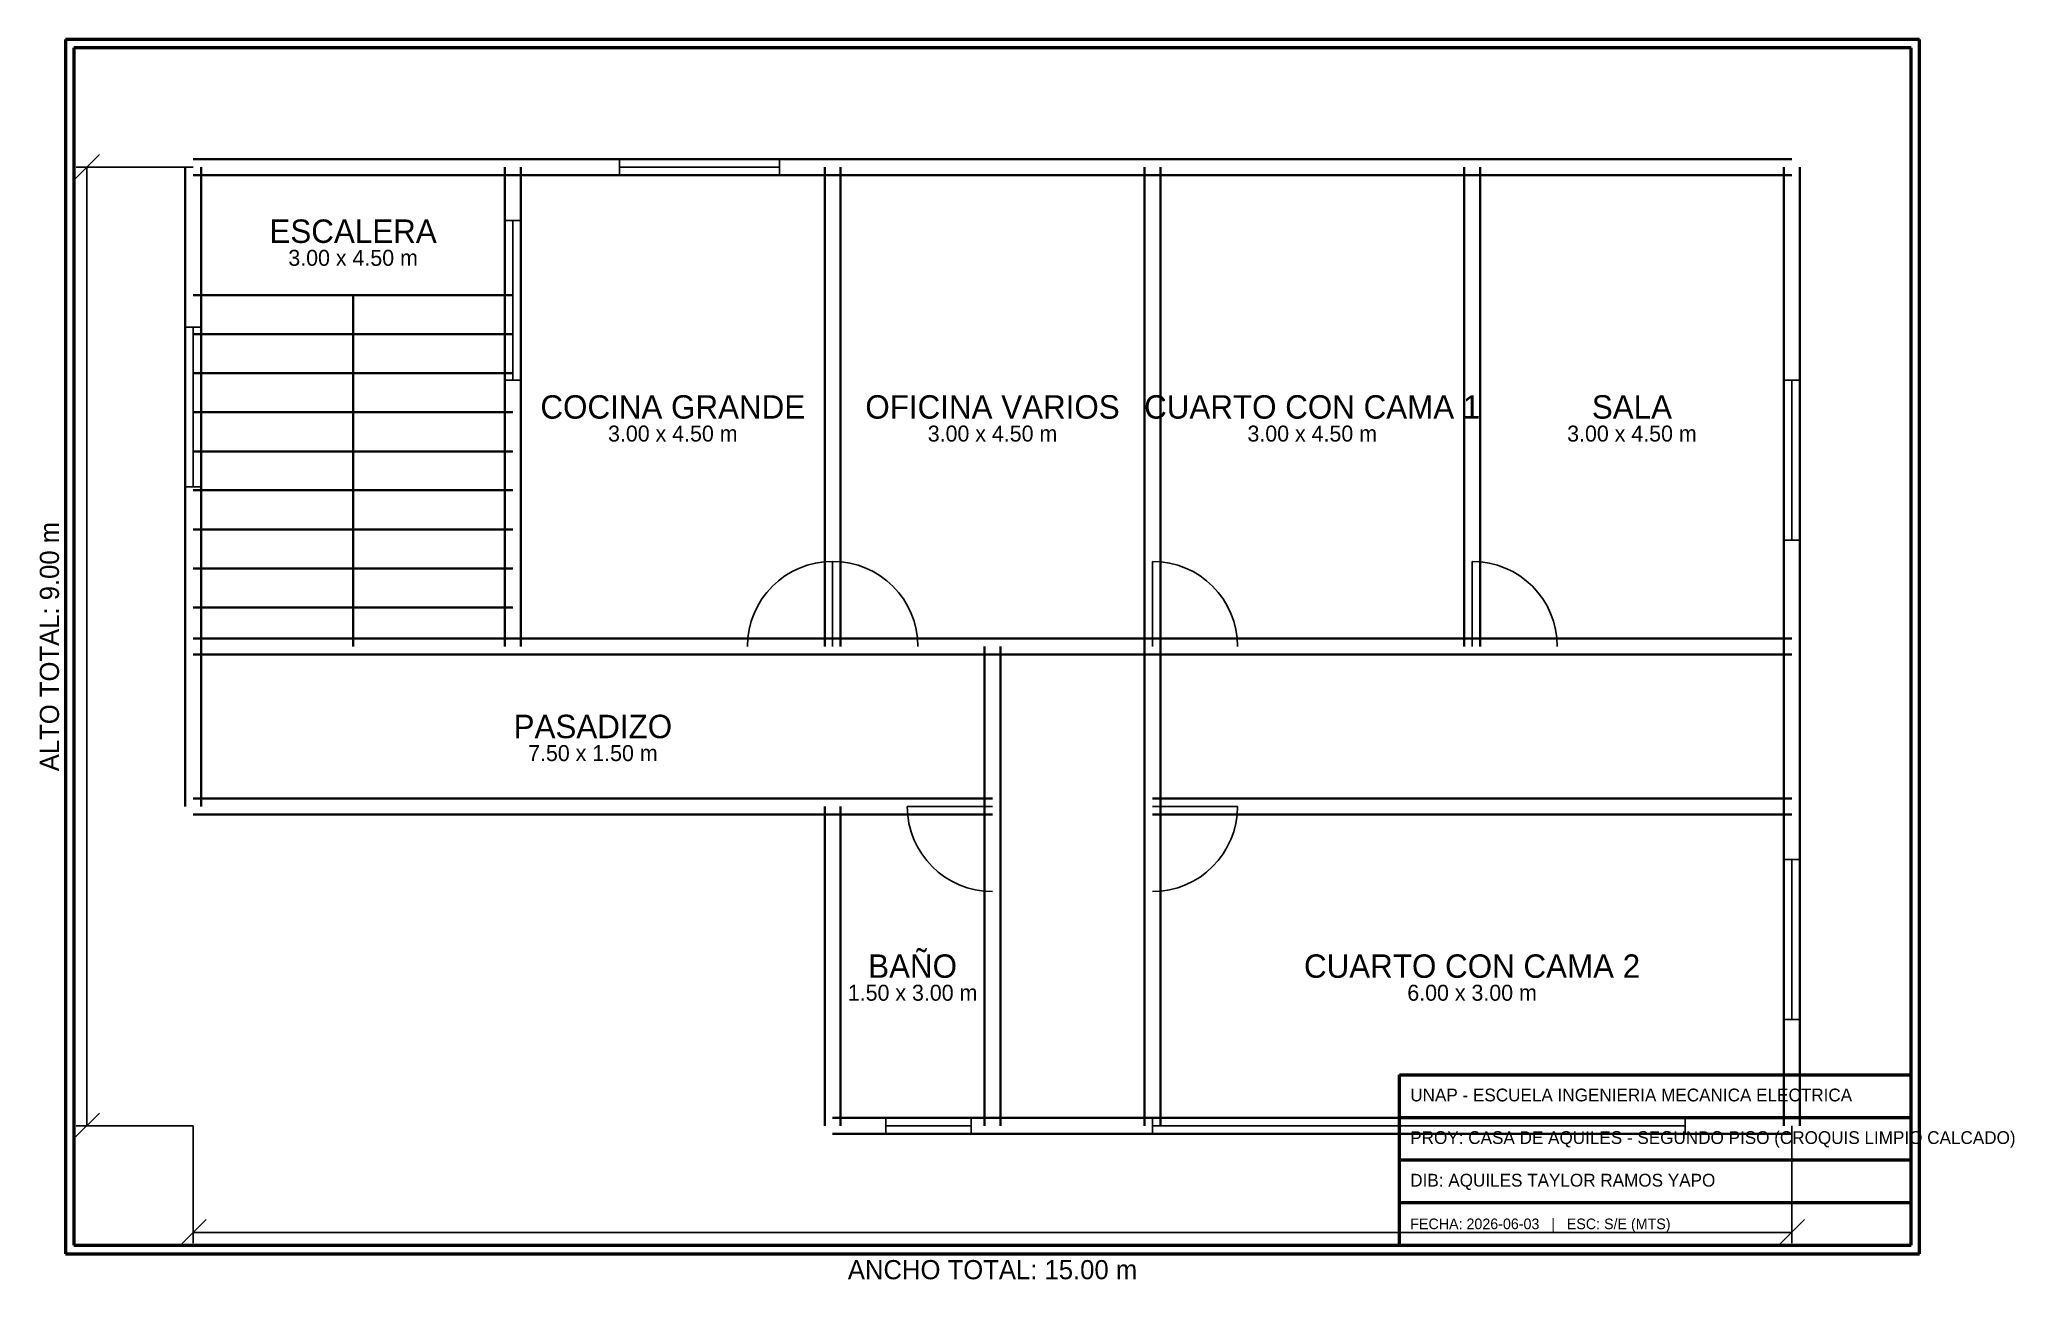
# Model space of a CAD drawing. Header units: metres. Extents: x -1.4 to 17.1, y -1.4 to 10.2.
import ezdxf
from ezdxf.enums import TextEntityAlignment as Align

# ---------------------------------------------------------------- set-up
doc = ezdxf.new("R2010")
doc.units = ezdxf.units.M
for name, color, linetype in [('COTAS', 8, 'Continuous'), ('PUERTAS', 1, 'Continuous'), ('TEXTOS', 2, 'Continuous'), ('VENTANAS', 4, 'Continuous')]:
    doc.layers.add(name, color=color, linetype=linetype)
doc.layers.add('MARCO', color=7, linetype='Continuous', lineweight=50)
doc.layers.add('MUROS', color=7, linetype='Continuous', lineweight=35)

msp = doc.modelspace()

# ---------------------------------------------------------------- linework, layer by layer
at = {"layer": 'COTAS'}
for p, q in [((-1.12, 8.88), (-0.88, 9.12)), ((0, 9), (-1.1, 9)), ((-1, 0), (-1, 9)), ((-1.12, -0.12), (-0.88, 0.12)), ((0, 0), (-1.1, 0)), ((0, 0), (0, -1.1)), ((15, 0), (15, -1.1)), ((-0.12, -1.12), (0.12, -0.88)), ((14.88, -1.12), (15.12, -0.88)), ((0, -1), (15, -1))]:
    msp.add_line(p, q, dxfattribs=at)
at = {"layer": 'MARCO'}
for p, q in [((16.2, 10.2), (-1.2, 10.2)), ((-1.2, 10.2), (-1.2, -1.2)), ((16.2, -1.2), (16.2, 10.2)), ((16.12, 10.12), (-1.12, 10.12)), ((-1.12, 10.12), (-1.12, -1.12)), ((16.12, -1.12), (16.12, 10.12)), ((11.32, -1.12), (11.32, 0.48)), ((11.32, 0.48), (16.12, 0.48)), ((11.32, 0.08), (16.12, 0.08)), ((11.32, -0.32), (16.12, -0.32)), ((11.32, -0.72), (16.12, -0.72)), ((-1.2, -1.2), (16.2, -1.2)), ((-1.12, -1.12), (16.12, -1.12))]:
    msp.add_line(p, q, dxfattribs=at)
at = {"layer": 'MUROS'}
for p, q in [((-0.075, 4.5), (-0.075, 9)), ((0, 9.075), (3, 9.075)), ((0, 8.925), (3, 8.925)), ((0.075, 4.5), (0.075, 9)), ((2.925, 4.5), (2.925, 9)), ((3, 9.075), (6, 9.075)), ((3, 8.925), (6, 8.925)), ((3.075, 4.5), (3.075, 9)), ((5.925, 4.5), (5.925, 9)), ((6, 9.075), (9, 9.075)), ((6, 8.925), (9, 8.925)), ((6.075, 4.5), (6.075, 9)), ((8.925, 4.5), (8.925, 9)), ((9, 9.075), (12, 9.075)), ((9, 8.925), (12, 8.925)), ((9.075, 4.5), (9.075, 9)), ((11.925, 4.5), (11.925, 9)), ((12, 9.075), (15, 9.075)), ((12, 8.925), (15, 8.925)), ((12.075, 4.5), (12.075, 9)), ((14.925, 4.5), (14.925, 9)), ((15.075, 4.5), (15.075, 9)), ((0, 7.8), (3, 7.8)), ((1.5, 4.5), (1.5, 7.8)), ((0, 7.433), (1.5, 7.433)), ((1.5, 7.433), (3, 7.433)), ((0, 7.067), (1.5, 7.067)), ((1.5, 7.067), (3, 7.067)), ((0, 6.7), (1.5, 6.7)), ((1.5, 6.7), (3, 6.7)), ((0, 6.333), (1.5, 6.333)), ((1.5, 6.333), (3, 6.333)), ((0, 5.967), (1.5, 5.967)), ((1.5, 5.967), (3, 5.967)), ((0, 5.6), (1.5, 5.6)), ((1.5, 5.6), (3, 5.6)), ((0, 5.233), (1.5, 5.233)), ((1.5, 5.233), (3, 5.233)), ((0, 4.867), (1.5, 4.867)), ((1.5, 4.867), (3, 4.867)), ((-0.075, 3), (-0.075, 4.5)), ((0, 4.575), (3, 4.575)), ((0, 4.575), (7.5, 4.575)), ((0.075, 3), (0.075, 4.5)), ((3, 4.575), (6, 4.575)), ((6, 4.575), (9, 4.575)), ((7.425, 0), (7.425, 4.5)), ((7.5, 4.575), (9, 4.575)), ((7.575, 0), (7.575, 4.5)), ((8.925, 0), (8.925, 4.5)), ((9, 4.575), (12, 4.575)), ((9, 4.575), (15, 4.575)), ((9.075, 0), (9.075, 4.5)), ((12, 4.575), (15, 4.575)), ((14.925, 3), (14.925, 4.5)), ((15.075, 3), (15.075, 4.5)), ((0, 4.425), (3, 4.425)), ((0, 4.425), (7.5, 4.425)), ((3, 4.425), (6, 4.425)), ((6, 4.425), (9, 4.425)), ((7.5, 4.425), (9, 4.425)), ((9, 4.425), (12, 4.425)), ((9, 4.425), (15, 4.425)), ((12, 4.425), (15, 4.425)), ((0, 3.075), (7.5, 3.075)), ((5.925, 0), (5.925, 3)), ((6, 3.075), (7.5, 3.075)), ((6.075, 0), (6.075, 3)), ((7.425, 0), (7.425, 3)), ((7.575, 0), (7.575, 3)), ((8.925, 0), (8.925, 3)), ((9, 3.075), (15, 3.075)), ((9.075, 0), (9.075, 3)), ((14.925, 0), (14.925, 3)), ((15.075, 0), (15.075, 3)), ((0, 2.925), (7.5, 2.925)), ((6, 2.925), (7.5, 2.925)), ((9, 2.925), (15, 2.925)), ((6, 0.075), (7.5, 0.075)), ((7.5, 0.075), (9, 0.075)), ((9, 0.075), (15, 0.075)), ((6, -0.075), (7.5, -0.075)), ((7.5, -0.075), (9, -0.075)), ((9, -0.075), (15, -0.075))]:
    msp.add_line(p, q, dxfattribs=at)
at = {"layer": 'PUERTAS'}
for p, q in [((6, 4.5), (6, 5.3)), ((6, 4.5), (6, 5.3)), ((9, 4.5), (9, 5.3)), ((12, 4.5), (12, 5.3)), ((7.5, 3), (6.7, 3)), ((9, 3), (9.8, 3))]:
    msp.add_line(p, q, dxfattribs=at)
for centre, start, end in [((6, 4.5), 90, 180), ((6, 4.5), 0, 90), ((9, 4.5), 0, 90), ((12, 4.5), 0, 90), ((7.5, 3), 180, 270), ((9, 3), 270, 360)]:
    msp.add_arc(centre, 0.8, start, end, dxfattribs=at)
at = {"layer": 'VENTANAS'}
for p, q in [((5.5, 9.075), (4, 9.075)), ((4, 9.075), (4, 8.925)), ((4, 9), (5.5, 9)), ((4, 8.925), (5.5, 8.925)), ((5.5, 8.925), (5.5, 9.075)), ((3.075, 8.5), (2.925, 8.5)), ((2.925, 8.5), (2.925, 7)), ((3, 7), (3, 8.5)), ((3.075, 7), (3.075, 8.5)), ((0.075, 7.5), (-0.075, 7.5)), ((-0.075, 7.5), (-0.075, 6)), ((0, 6), (0, 7.5)), ((0.075, 6), (0.075, 7.5)), ((2.925, 7), (3.075, 7)), ((15.075, 7), (14.925, 7)), ((14.925, 7), (14.925, 5.5)), ((15, 5.5), (15, 7)), ((15.075, 5.5), (15.075, 7)), ((-0.075, 6), (0.075, 6)), ((14.925, 5.5), (15.075, 5.5)), ((15.075, 2.5), (14.925, 2.5)), ((14.925, 2.5), (14.925, 1)), ((15, 1), (15, 2.5)), ((15.075, 1), (15.075, 2.5)), ((14.925, 1), (15.075, 1)), ((7.3, 0.075), (6.5, 0.075)), ((6.5, 0.075), (6.5, -0.075)), ((6.5, 0), (7.3, 0)), ((7.3, -0.075), (7.3, 0.075)), ((14, 0.075), (9, 0.075)), ((9, 0.075), (9, -0.075)), ((9, 0), (14, 0)), ((14, -0.075), (14, 0.075)), ((6.5, -0.075), (7.3, -0.075)), ((9, -0.075), (14, -0.075))]:
    msp.add_line(p, q, dxfattribs=at)

# ---------------------------------------------------------------- texts
at = {"layer": 'COTAS'}
msp.add_text('ALTO TOTAL: 9.00 m', height=0.18, rotation=90, dxfattribs=at).set_placement((-1.35, 4.5), align=Align.MIDDLE_CENTER)
msp.add_text('ANCHO TOTAL: 15.00 m', height=0.18, dxfattribs=at).set_placement((7.5, -1.35), align=Align.MIDDLE_CENTER)
at = {"layer": 'TEXTOS'}
for s, height, p in [('ESCALERA', 0.22, (1.5, 8.4)), ('3.00 x 4.50 m', 0.15, (1.5, 8.15)), ('COCINA GRANDE', 0.22, (4.5, 6.75)), ('OFICINA VARIOS', 0.22, (7.5, 6.75)), ('CUARTO CON CAMA 1', 0.22, (10.5, 6.75)), ('SALA', 0.22, (13.5, 6.75)), ('3.00 x 4.50 m', 0.15, (4.5, 6.5)), ('3.00 x 4.50 m', 0.15, (7.5, 6.5)), ('3.00 x 4.50 m', 0.15, (10.5, 6.5)), ('3.00 x 4.50 m', 0.15, (13.5, 6.5)), ('PASADIZO', 0.22, (3.75, 3.75)), ('7.50 x 1.50 m', 0.15, (3.75, 3.5)), ('BAÑO', 0.22, (6.75, 1.5)), ('CUARTO CON CAMA 2', 0.22, (12, 1.5)), ('1.50 x 3.00 m', 0.15, (6.75, 1.25)), ('6.00 x 3.00 m', 0.15, (12, 1.25))]:
    msp.add_text(s, height=height, dxfattribs=at).set_placement(p, align=Align.MIDDLE_CENTER)
for s, height, p in [('UNAP - ESCUELA INGENIERIA MECANICA ELECTRICA', 0.12, (11.42, 0.23)), ('PROY: CASA DE AQUILES - SEGUNDO PISO (CROQUIS LIMPIO CALCADO)', 0.12, (11.42, -0.17)), ('DIB: AQUILES TAYLOR RAMOS YAPO', 0.12, (11.42, -0.57)), ('FECHA: 2026-06-03   |   ESC: S/E (MTS)', 0.1, (11.42, -0.97))]:
    msp.add_text(s, height=height, dxfattribs=at).set_placement(p)

doc.saveas('drawing.dxf')
